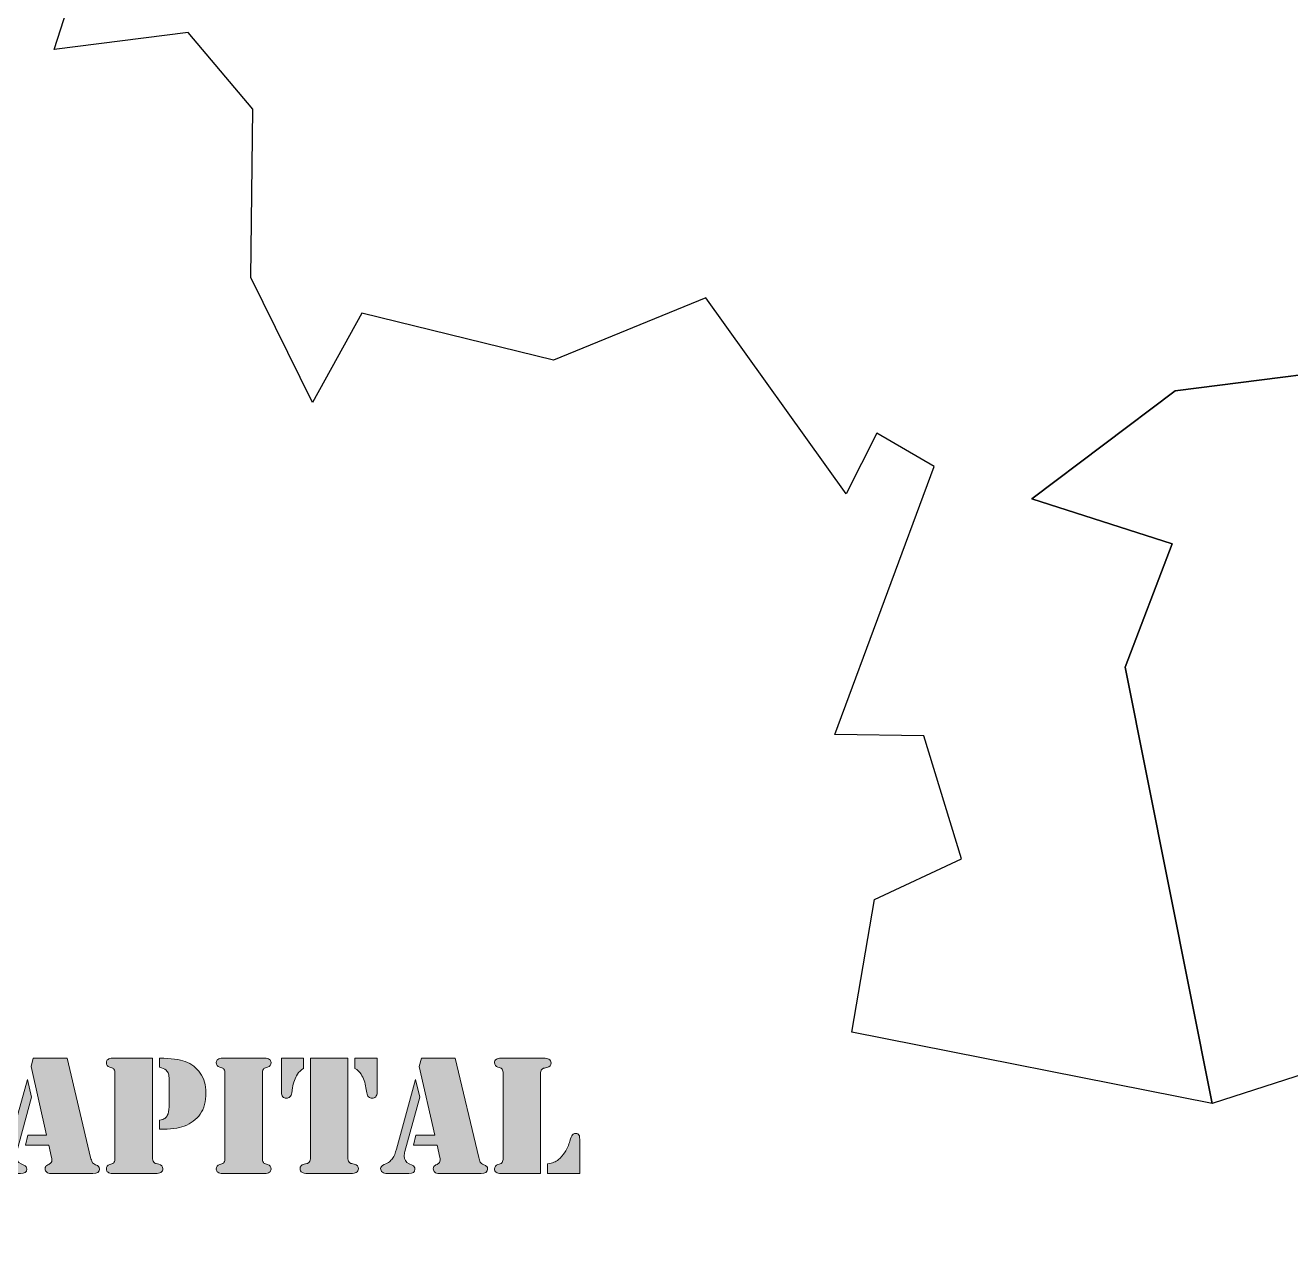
# Model space of a CAD drawing. Header units: inches. Extents: x 11 to 167, y -177 to -21.
# Drawn here: x 52.51 to 88.66, y -141.26 to -106.57 of the extents above; entities that cross this region are included whole.
import ezdxf

# ---------------------------------------------------------------- set-up
doc = ezdxf.new("R2010")
doc.units = ezdxf.units.IN
doc.header["$MEASUREMENT"] = 0
doc.layers.add('Layer 1', color=7, linetype='Continuous')
doc.layers.add('Layer 2', color=7, linetype='Continuous')

# ---------------------------------------------------------------- blocks, each defined once
blk = doc.blocks.new('block 5')
at = {"layer": 'Layer 2', "color": 250, "lineweight": 25, "true_color": 0x231f20}
for points in [[(92.113, -116.158), (85.365, -117.011), (81.273, -120.099), (85.276, -121.382), (83.933, -124.906), (86.424, -137.368), (86.424, -137.368), (76.128, -135.328), (76.769, -131.542), (79.256, -130.379), (78.184, -126.869), (75.637, -126.83), (78.474, -119.173), (76.835, -118.227), (75.96, -119.953), (71.95, -114.361), (67.603, -116.135), (62.122, -114.793), (60.718, -117.347), (58.952, -113.774), (59.009, -108.964), (57.162, -106.775), (53.333, -107.263), (53.978, -105.246)], [(95.602, -134.409), (86.424, -137.366), (86.424, -137.366), (83.933, -124.904), (85.276, -121.38), (81.273, -120.097), (85.365, -117.01), (92.113, -116.156)]]:
    blk.add_lwpolyline(points, dxfattribs=at)
blk = doc.blocks.new('block 2')
at = {"layer": 'Layer 2'}
blk.add_blockref('block 5', (0, 0), dxfattribs=at)
blk = doc.blocks.new('block 8')
at = {"layer": 'Layer 2', "true_color": 0xffffff}
h = blk.add_hatch(color=7, dxfattribs=at)
h.dxf.hatch_style = 2
edge = h.paths.add_edge_path()
edge.add_spline(control_points=[(52.567, -136.686), (52.567, -136.686), (52.69, -137.185), (52.69, -137.185), (52.69, -137.185), (52.263, -138.743), (52.263, -138.743), (52.251, -138.788), (52.244, -138.83), (52.244, -138.869), (52.244, -138.97), (52.292, -139.042), (52.386, -139.086), (52.386, -139.086), (52.471, -139.124), (52.471, -139.124), (52.524, -139.148), (52.55, -139.189), (52.55, -139.245), (52.55, -139.325), (52.492, -139.365), (52.374, -139.365), (52.374, -139.365), (51.762, -139.365), (51.762, -139.365), (51.702, -139.365), (51.655, -139.353), (51.621, -139.328), (51.586, -139.303), (51.569, -139.269), (51.569, -139.226), (51.569, -139.179), (51.604, -139.141), (51.675, -139.11), (51.741, -139.081), (51.79, -139.055), (51.821, -139.031), (51.852, -139.008), (51.882, -138.977), (51.911, -138.936), (51.956, -138.87), (51.993, -138.783), (52.022, -138.673), (52.022, -138.673), (52.567, -136.686), (52.567, -136.686)], knot_values=[0, 0, 0, 0, 1, 1, 1, 2, 2, 2, 3, 3, 3, 4, 4, 4, 5, 5, 5, 6, 6, 6, 7, 7, 7, 8, 8, 8, 9, 9, 9, 10, 10, 10, 11, 11, 11, 12, 12, 12, 13, 13, 13, 14, 14, 14, 15, 15, 15, 15], degree=3, periodic=1)
edge = h.paths.add_edge_path()
edge.add_spline(control_points=[(52.734, -136.074), (52.734, -136.074), (53.706, -136.074), (53.706, -136.074), (53.706, -136.074), (54.376, -138.907), (54.376, -138.907), (54.389, -138.957), (54.403, -139.001), (54.419, -139.04), (54.434, -139.071), (54.466, -139.095), (54.516, -139.115), (54.558, -139.132), (54.587, -139.15), (54.603, -139.168), (54.619, -139.185), (54.627, -139.209), (54.627, -139.24), (54.627, -139.324), (54.564, -139.365), (54.439, -139.365), (54.439, -139.365), (53.235, -139.365), (53.235, -139.365), (53.187, -139.365), (53.149, -139.354), (53.12, -139.33), (53.091, -139.307), (53.076, -139.276), (53.076, -139.238), (53.076, -139.206), (53.083, -139.182), (53.095, -139.165), (53.108, -139.149), (53.137, -139.129), (53.182, -139.105), (53.214, -139.089), (53.237, -139.071), (53.25, -139.052), (53.263, -139.033), (53.269, -139.009), (53.269, -138.98), (53.269, -138.952), (53.267, -138.928), (53.262, -138.907), (53.262, -138.907), (53.185, -138.558), (53.185, -138.558), (53.185, -138.558), (52.512, -138.558), (52.512, -138.558), (52.512, -138.558), (52.577, -138.271), (52.577, -138.271), (52.577, -138.271), (53.117, -138.271), (53.117, -138.271), (53.117, -138.271), (52.673, -136.31), (52.673, -136.31), (52.673, -136.31), (52.734, -136.074), (52.734, -136.074)], knot_values=[0, 0, 0, 0, 1, 1, 1, 2, 2, 2, 3, 3, 3, 4, 4, 4, 5, 5, 5, 6, 6, 6, 7, 7, 7, 8, 8, 8, 9, 9, 9, 10, 10, 10, 11, 11, 11, 12, 12, 12, 13, 13, 13, 14, 14, 14, 15, 15, 15, 16, 16, 16, 17, 17, 17, 18, 18, 18, 19, 19, 19, 20, 20, 20, 21, 21, 21, 21], degree=3, periodic=1)
h = blk.add_hatch(color=7, dxfattribs=at)
h.dxf.hatch_style = 2
edge = h.paths.add_edge_path()
edge.add_spline(control_points=[(56.141, -136.074), (56.141, -136.074), (56.141, -138.907), (56.141, -138.907), (56.141, -138.97), (56.153, -139.015), (56.177, -139.042), (56.19, -139.059), (56.202, -139.069), (56.214, -139.073), (56.225, -139.076), (56.262, -139.086), (56.325, -139.103), (56.402, -139.12), (56.44, -139.165), (56.44, -139.235), (56.44, -139.277), (56.419, -139.311), (56.378, -139.337), (56.347, -139.356), (56.296, -139.365), (56.226, -139.365), (56.226, -139.365), (56.144, -139.365), (56.144, -139.365), (56.144, -139.365), (55.068, -139.365), (55.068, -139.365), (55.068, -139.365), (55.005, -139.365), (55.005, -139.365), (54.948, -139.365), (54.903, -139.354), (54.872, -139.333), (54.84, -139.311), (54.825, -139.28), (54.825, -139.24), (54.825, -139.174), (54.857, -139.131), (54.921, -139.11), (54.974, -139.092), (55.005, -139.081), (55.014, -139.077), (55.023, -139.073), (55.032, -139.064), (55.042, -139.05), (55.061, -139.024), (55.071, -138.983), (55.071, -138.927), (55.071, -138.927), (55.071, -136.513), (55.071, -136.513), (55.071, -136.456), (55.061, -136.415), (55.042, -136.39), (55.032, -136.375), (55.023, -136.366), (55.014, -136.362), (55.005, -136.358), (54.974, -136.347), (54.921, -136.329), (54.857, -136.309), (54.825, -136.265), (54.825, -136.199), (54.825, -136.159), (54.84, -136.128), (54.872, -136.106), (54.903, -136.085), (54.948, -136.074), (55.005, -136.074), (55.005, -136.074), (55.068, -136.074), (55.068, -136.074), (55.068, -136.074), (56.141, -136.074), (56.141, -136.074)], knot_values=[0, 0, 0, 0, 1, 1, 1, 2, 2, 2, 3, 3, 3, 4, 4, 4, 5, 5, 5, 6, 6, 6, 7, 7, 7, 8, 8, 8, 9, 9, 9, 10, 10, 10, 11, 11, 11, 12, 12, 12, 13, 13, 13, 14, 14, 14, 15, 15, 15, 16, 16, 16, 17, 17, 17, 18, 18, 18, 19, 19, 19, 20, 20, 20, 21, 21, 21, 22, 22, 22, 23, 23, 23, 24, 24, 24, 25, 25, 25, 25], degree=3, periodic=1)
edge = h.paths.add_edge_path()
edge.add_spline(control_points=[(56.346, -138.104), (56.346, -138.104), (56.346, -137.846), (56.346, -137.846), (56.415, -137.83), (56.464, -137.813), (56.492, -137.796), (56.52, -137.778), (56.545, -137.75), (56.566, -137.714), (56.599, -137.651), (56.616, -137.566), (56.616, -137.46), (56.616, -137.46), (56.616, -136.689), (56.616, -136.689), (56.616, -136.613), (56.611, -136.557), (56.599, -136.52), (56.588, -136.483), (56.566, -136.449), (56.532, -136.419), (56.485, -136.374), (56.423, -136.346), (56.344, -136.334), (56.344, -136.334), (56.344, -136.074), (56.344, -136.074), (56.675, -136.074), (56.919, -136.105), (57.077, -136.168), (57.259, -136.24), (57.403, -136.351), (57.509, -136.501), (57.616, -136.654), (57.67, -136.841), (57.67, -137.062), (57.67, -137.31), (57.616, -137.513), (57.506, -137.67), (57.397, -137.826), (57.244, -137.941), (57.048, -138.015), (56.886, -138.075), (56.652, -138.104), (56.346, -138.104)], knot_values=[0, 0, 0, 0, 1, 1, 1, 2, 2, 2, 3, 3, 3, 4, 4, 4, 5, 5, 5, 6, 6, 6, 7, 7, 7, 8, 8, 8, 9, 9, 9, 10, 10, 10, 11, 11, 11, 12, 12, 12, 13, 13, 13, 14, 14, 14, 15, 15, 15, 15], degree=3, periodic=1)
h = blk.add_hatch(color=7, dxfattribs=at)
h.dxf.hatch_style = 2
edge = h.paths.add_edge_path()
edge.add_spline(control_points=[(59.286, -139.365), (59.286, -139.365), (58.21, -139.365), (58.21, -139.365), (58.21, -139.365), (58.148, -139.365), (58.148, -139.365), (58.09, -139.365), (58.045, -139.354), (58.014, -139.333), (57.983, -139.311), (57.967, -139.28), (57.967, -139.24), (57.967, -139.174), (57.999, -139.131), (58.063, -139.11), (58.116, -139.092), (58.147, -139.081), (58.156, -139.077), (58.165, -139.073), (58.174, -139.064), (58.184, -139.05), (58.203, -139.024), (58.213, -138.983), (58.213, -138.927), (58.213, -138.927), (58.213, -136.513), (58.213, -136.513), (58.213, -136.456), (58.203, -136.415), (58.184, -136.39), (58.174, -136.375), (58.165, -136.366), (58.156, -136.362), (58.147, -136.358), (58.116, -136.347), (58.063, -136.329), (57.999, -136.309), (57.967, -136.265), (57.967, -136.199), (57.967, -136.159), (57.983, -136.128), (58.014, -136.106), (58.045, -136.085), (58.09, -136.074), (58.148, -136.074), (58.148, -136.074), (58.21, -136.074), (58.21, -136.074), (58.21, -136.074), (59.286, -136.074), (59.286, -136.074), (59.286, -136.074), (59.349, -136.074), (59.349, -136.074), (59.407, -136.074), (59.451, -136.085), (59.483, -136.106), (59.514, -136.128), (59.53, -136.159), (59.53, -136.199), (59.53, -136.265), (59.497, -136.309), (59.433, -136.329), (59.38, -136.347), (59.349, -136.358), (59.34, -136.362), (59.331, -136.366), (59.322, -136.375), (59.312, -136.39), (59.293, -136.415), (59.284, -136.456), (59.284, -136.513), (59.284, -136.513), (59.284, -138.927), (59.284, -138.927), (59.284, -138.983), (59.293, -139.024), (59.312, -139.05), (59.322, -139.064), (59.331, -139.073), (59.34, -139.077), (59.349, -139.081), (59.38, -139.092), (59.433, -139.11), (59.497, -139.131), (59.53, -139.174), (59.53, -139.24), (59.53, -139.28), (59.514, -139.311), (59.483, -139.333), (59.451, -139.354), (59.407, -139.365), (59.349, -139.365), (59.349, -139.365), (59.286, -139.365), (59.286, -139.365)], knot_values=[0, 0, 0, 0, 1, 1, 1, 2, 2, 2, 3, 3, 3, 4, 4, 4, 5, 5, 5, 6, 6, 6, 7, 7, 7, 8, 8, 8, 9, 9, 9, 10, 10, 10, 11, 11, 11, 12, 12, 12, 13, 13, 13, 14, 14, 14, 15, 15, 15, 16, 16, 16, 17, 17, 17, 18, 18, 18, 19, 19, 19, 20, 20, 20, 21, 21, 21, 22, 22, 22, 23, 23, 23, 24, 24, 24, 25, 25, 25, 26, 26, 26, 27, 27, 27, 28, 28, 28, 29, 29, 29, 30, 30, 30, 31, 31, 31, 32, 32, 32, 32], degree=3, periodic=1)
h = blk.add_hatch(color=7, dxfattribs=at)
h.dxf.hatch_style = 2
edge = h.paths.add_edge_path()
edge.add_spline(control_points=[(59.826, -136.074), (59.826, -136.074), (60.46, -136.074), (60.46, -136.074), (60.46, -136.074), (60.46, -136.365), (60.46, -136.365), (60.385, -136.409), (60.326, -136.464), (60.284, -136.532), (60.215, -136.641), (60.169, -136.771), (60.144, -136.92), (60.144, -136.92), (60.12, -137.067), (60.12, -137.067), (60.112, -137.114), (60.095, -137.151), (60.069, -137.177), (60.042, -137.204), (60.009, -137.217), (59.968, -137.217), (59.927, -137.217), (59.892, -137.202), (59.866, -137.173), (59.839, -137.144), (59.826, -137.107), (59.826, -137.06), (59.826, -137.06), (59.826, -136.074), (59.826, -136.074)], knot_values=[0, 0, 0, 0, 1, 1, 1, 2, 2, 2, 3, 3, 3, 4, 4, 4, 5, 5, 5, 6, 6, 6, 7, 7, 7, 8, 8, 8, 9, 9, 9, 10, 10, 10, 10], degree=3, periodic=1)
edge = h.paths.add_edge_path()
edge.add_spline(control_points=[(61.726, -136.074), (61.726, -136.074), (61.726, -138.907), (61.726, -138.907), (61.726, -138.97), (61.739, -139.015), (61.763, -139.042), (61.776, -139.059), (61.788, -139.069), (61.799, -139.073), (61.81, -139.076), (61.847, -139.086), (61.91, -139.103), (61.987, -139.12), (62.025, -139.165), (62.025, -139.235), (62.025, -139.277), (62.005, -139.311), (61.963, -139.337), (61.932, -139.356), (61.881, -139.365), (61.808, -139.365), (61.808, -139.365), (61.729, -139.365), (61.729, -139.365), (61.729, -139.365), (60.653, -139.365), (60.653, -139.365), (60.653, -139.365), (60.574, -139.365), (60.574, -139.365), (60.503, -139.365), (60.45, -139.354), (60.413, -139.333), (60.377, -139.311), (60.359, -139.279), (60.359, -139.235), (60.359, -139.165), (60.398, -139.12), (60.475, -139.103), (60.538, -139.086), (60.575, -139.076), (60.586, -139.073), (60.597, -139.069), (60.608, -139.059), (60.62, -139.042), (60.644, -139.015), (60.656, -138.97), (60.656, -138.907), (60.656, -138.907), (60.656, -136.074), (60.656, -136.074), (60.656, -136.074), (61.726, -136.074), (61.726, -136.074)], knot_values=[0, 0, 0, 0, 1, 1, 1, 2, 2, 2, 3, 3, 3, 4, 4, 4, 5, 5, 5, 6, 6, 6, 7, 7, 7, 8, 8, 8, 9, 9, 9, 10, 10, 10, 11, 11, 11, 12, 12, 12, 13, 13, 13, 14, 14, 14, 15, 15, 15, 16, 16, 16, 17, 17, 17, 18, 18, 18, 18], degree=3, periodic=1)
edge = h.paths.add_edge_path()
edge.add_spline(control_points=[(62.561, -136.074), (62.561, -136.074), (62.561, -137.06), (62.561, -137.06), (62.561, -137.107), (62.548, -137.144), (62.521, -137.173), (62.495, -137.202), (62.46, -137.217), (62.419, -137.217), (62.378, -137.217), (62.345, -137.204), (62.319, -137.177), (62.292, -137.151), (62.275, -137.114), (62.267, -137.067), (62.267, -137.067), (62.243, -136.92), (62.243, -136.92), (62.218, -136.771), (62.172, -136.641), (62.103, -136.532), (62.059, -136.464), (62.001, -136.409), (61.927, -136.365), (61.927, -136.365), (61.927, -136.074), (61.927, -136.074), (61.927, -136.074), (62.561, -136.074), (62.561, -136.074)], knot_values=[0, 0, 0, 0, 1, 1, 1, 2, 2, 2, 3, 3, 3, 4, 4, 4, 5, 5, 5, 6, 6, 6, 7, 7, 7, 8, 8, 8, 9, 9, 9, 10, 10, 10, 10], degree=3, periodic=1)
h = blk.add_hatch(color=7, dxfattribs=at)
h.dxf.hatch_style = 2
edge = h.paths.add_edge_path()
edge.add_spline(control_points=[(63.658, -136.686), (63.658, -136.686), (63.781, -137.185), (63.781, -137.185), (63.781, -137.185), (63.354, -138.743), (63.354, -138.743), (63.341, -138.788), (63.335, -138.83), (63.335, -138.869), (63.335, -138.97), (63.382, -139.042), (63.477, -139.086), (63.477, -139.086), (63.562, -139.124), (63.562, -139.124), (63.615, -139.148), (63.641, -139.189), (63.641, -139.245), (63.641, -139.325), (63.583, -139.365), (63.465, -139.365), (63.465, -139.365), (62.853, -139.365), (62.853, -139.365), (62.793, -139.365), (62.746, -139.353), (62.712, -139.328), (62.677, -139.303), (62.66, -139.269), (62.66, -139.226), (62.66, -139.179), (62.695, -139.141), (62.766, -139.11), (62.832, -139.081), (62.88, -139.055), (62.912, -139.031), (62.943, -139.008), (62.973, -138.977), (63.002, -138.936), (63.047, -138.87), (63.084, -138.783), (63.113, -138.673), (63.113, -138.673), (63.658, -136.686), (63.658, -136.686)], knot_values=[0, 0, 0, 0, 1, 1, 1, 2, 2, 2, 3, 3, 3, 4, 4, 4, 5, 5, 5, 6, 6, 6, 7, 7, 7, 8, 8, 8, 9, 9, 9, 10, 10, 10, 11, 11, 11, 12, 12, 12, 13, 13, 13, 14, 14, 14, 15, 15, 15, 15], degree=3, periodic=1)
edge = h.paths.add_edge_path()
edge.add_spline(control_points=[(63.825, -136.074), (63.825, -136.074), (64.796, -136.074), (64.796, -136.074), (64.796, -136.074), (65.467, -138.907), (65.467, -138.907), (65.48, -138.957), (65.494, -139.001), (65.51, -139.04), (65.525, -139.071), (65.557, -139.095), (65.607, -139.115), (65.649, -139.132), (65.677, -139.15), (65.693, -139.168), (65.71, -139.185), (65.718, -139.209), (65.718, -139.24), (65.718, -139.324), (65.655, -139.365), (65.53, -139.365), (65.53, -139.365), (64.326, -139.365), (64.326, -139.365), (64.278, -139.365), (64.239, -139.354), (64.21, -139.33), (64.181, -139.307), (64.167, -139.276), (64.167, -139.238), (64.167, -139.206), (64.173, -139.182), (64.186, -139.165), (64.199, -139.149), (64.228, -139.129), (64.273, -139.105), (64.305, -139.089), (64.328, -139.071), (64.341, -139.052), (64.354, -139.033), (64.36, -139.009), (64.36, -138.98), (64.36, -138.952), (64.357, -138.928), (64.353, -138.907), (64.353, -138.907), (64.275, -138.558), (64.275, -138.558), (64.275, -138.558), (63.603, -138.558), (63.603, -138.558), (63.603, -138.558), (63.668, -138.271), (63.668, -138.271), (63.668, -138.271), (64.208, -138.271), (64.208, -138.271), (64.208, -138.271), (63.764, -136.31), (63.764, -136.31), (63.764, -136.31), (63.825, -136.074), (63.825, -136.074)], knot_values=[0, 0, 0, 0, 1, 1, 1, 2, 2, 2, 3, 3, 3, 4, 4, 4, 5, 5, 5, 6, 6, 6, 7, 7, 7, 8, 8, 8, 9, 9, 9, 10, 10, 10, 11, 11, 11, 12, 12, 12, 13, 13, 13, 14, 14, 14, 15, 15, 15, 16, 16, 16, 17, 17, 17, 18, 18, 18, 19, 19, 19, 20, 20, 20, 21, 21, 21, 21], degree=3, periodic=1)
h = blk.add_hatch(color=7, dxfattribs=at)
h.dxf.hatch_style = 2
edge = h.paths.add_edge_path()
edge.add_spline(control_points=[(67.232, -139.365), (67.232, -139.365), (66.159, -139.365), (66.159, -139.365), (66.159, -139.365), (66.096, -139.365), (66.096, -139.365), (66.038, -139.365), (65.994, -139.354), (65.962, -139.333), (65.931, -139.311), (65.915, -139.28), (65.915, -139.24), (65.915, -139.174), (65.948, -139.131), (66.012, -139.11), (66.065, -139.092), (66.096, -139.081), (66.105, -139.077), (66.113, -139.073), (66.123, -139.064), (66.132, -139.05), (66.152, -139.024), (66.161, -138.983), (66.161, -138.927), (66.161, -138.927), (66.161, -136.513), (66.161, -136.513), (66.161, -136.456), (66.152, -136.415), (66.132, -136.39), (66.123, -136.375), (66.113, -136.366), (66.105, -136.362), (66.096, -136.358), (66.065, -136.347), (66.012, -136.329), (65.948, -136.309), (65.915, -136.265), (65.915, -136.199), (65.915, -136.159), (65.931, -136.128), (65.962, -136.106), (65.994, -136.085), (66.038, -136.074), (66.096, -136.074), (66.096, -136.074), (66.159, -136.074), (66.159, -136.074), (66.159, -136.074), (67.234, -136.074), (67.234, -136.074), (67.234, -136.074), (67.316, -136.074), (67.316, -136.074), (67.387, -136.074), (67.438, -136.083), (67.468, -136.103), (67.51, -136.128), (67.531, -136.162), (67.531, -136.204), (67.531, -136.275), (67.493, -136.319), (67.415, -136.337), (67.353, -136.351), (67.316, -136.361), (67.304, -136.365), (67.293, -136.37), (67.281, -136.38), (67.268, -136.394), (67.244, -136.423), (67.232, -136.469), (67.232, -136.529), (67.232, -136.529), (67.232, -139.365), (67.232, -139.365)], knot_values=[0, 0, 0, 0, 1, 1, 1, 2, 2, 2, 3, 3, 3, 4, 4, 4, 5, 5, 5, 6, 6, 6, 7, 7, 7, 8, 8, 8, 9, 9, 9, 10, 10, 10, 11, 11, 11, 12, 12, 12, 13, 13, 13, 14, 14, 14, 15, 15, 15, 16, 16, 16, 17, 17, 17, 18, 18, 18, 19, 19, 19, 20, 20, 20, 21, 21, 21, 22, 22, 22, 23, 23, 23, 24, 24, 24, 25, 25, 25, 25], degree=3, periodic=1)
edge = h.paths.add_edge_path()
edge.add_spline(control_points=[(67.427, -139.365), (67.427, -139.365), (67.427, -139.095), (67.427, -139.095), (67.506, -139.081), (67.568, -139.065), (67.614, -139.047), (67.66, -139.03), (67.704, -139.004), (67.746, -138.97), (67.813, -138.917), (67.875, -138.844), (67.931, -138.751), (67.988, -138.657), (68.034, -138.553), (68.069, -138.439), (68.095, -138.351), (68.118, -138.293), (68.14, -138.264), (68.162, -138.237), (68.193, -138.222), (68.235, -138.222), (68.28, -138.222), (68.313, -138.241), (68.334, -138.278), (68.344, -138.295), (68.349, -138.331), (68.349, -138.384), (68.349, -138.384), (68.349, -139.365), (68.349, -139.365), (68.349, -139.365), (67.427, -139.365), (67.427, -139.365)], knot_values=[0, 0, 0, 0, 1, 1, 1, 2, 2, 2, 3, 3, 3, 4, 4, 4, 5, 5, 5, 6, 6, 6, 7, 7, 7, 8, 8, 8, 9, 9, 9, 10, 10, 10, 11, 11, 11, 11], degree=3, periodic=1)
at = {"layer": 'Layer 2', "lineweight": 0}
for points, knots in [([(52.734, -136.074), (52.734, -136.074), (53.706, -136.074), (53.706, -136.074), (53.706, -136.074), (54.376, -138.907), (54.376, -138.907), (54.389, -138.957), (54.403, -139.001), (54.419, -139.04), (54.434, -139.071), (54.466, -139.095), (54.516, -139.115), (54.558, -139.132), (54.587, -139.15), (54.603, -139.168), (54.619, -139.185), (54.627, -139.209), (54.627, -139.24), (54.627, -139.324), (54.564, -139.365), (54.439, -139.365), (54.439, -139.365), (53.235, -139.365), (53.235, -139.365), (53.187, -139.365), (53.149, -139.354), (53.12, -139.33), (53.091, -139.307), (53.076, -139.276), (53.076, -139.238), (53.076, -139.206), (53.083, -139.182), (53.095, -139.165), (53.108, -139.149), (53.137, -139.129), (53.182, -139.105), (53.214, -139.089), (53.237, -139.071), (53.25, -139.052), (53.263, -139.033), (53.269, -139.009), (53.269, -138.98), (53.269, -138.952), (53.267, -138.928), (53.262, -138.907), (53.262, -138.907), (53.185, -138.558), (53.185, -138.558), (53.185, -138.558), (52.512, -138.558), (52.512, -138.558), (52.512, -138.558), (52.577, -138.271), (52.577, -138.271), (52.577, -138.271), (53.117, -138.271), (53.117, -138.271), (53.117, -138.271), (52.673, -136.31), (52.673, -136.31), (52.673, -136.31), (52.734, -136.074), (52.734, -136.074)], [0, 0, 0, 0, 1, 1, 1, 2, 2, 2, 3, 3, 3, 4, 4, 4, 5, 5, 5, 6, 6, 6, 7, 7, 7, 8, 8, 8, 9, 9, 9, 10, 10, 10, 11, 11, 11, 12, 12, 12, 13, 13, 13, 14, 14, 14, 15, 15, 15, 16, 16, 16, 17, 17, 17, 18, 18, 18, 19, 19, 19, 20, 20, 20, 21, 21, 21, 21]), ([(56.141, -136.074), (56.141, -136.074), (56.141, -138.907), (56.141, -138.907), (56.141, -138.97), (56.153, -139.015), (56.177, -139.042), (56.19, -139.059), (56.202, -139.069), (56.214, -139.073), (56.225, -139.076), (56.262, -139.086), (56.325, -139.103), (56.402, -139.12), (56.44, -139.165), (56.44, -139.235), (56.44, -139.277), (56.419, -139.311), (56.378, -139.337), (56.347, -139.356), (56.296, -139.365), (56.226, -139.365), (56.226, -139.365), (56.144, -139.365), (56.144, -139.365), (56.144, -139.365), (55.068, -139.365), (55.068, -139.365), (55.068, -139.365), (55.005, -139.365), (55.005, -139.365), (54.948, -139.365), (54.903, -139.354), (54.872, -139.333), (54.84, -139.311), (54.825, -139.28), (54.825, -139.24), (54.825, -139.174), (54.857, -139.131), (54.921, -139.11), (54.974, -139.092), (55.005, -139.081), (55.014, -139.077), (55.023, -139.073), (55.032, -139.064), (55.042, -139.05), (55.061, -139.024), (55.071, -138.983), (55.071, -138.927), (55.071, -138.927), (55.071, -136.513), (55.071, -136.513), (55.071, -136.456), (55.061, -136.415), (55.042, -136.39), (55.032, -136.375), (55.023, -136.366), (55.014, -136.362), (55.005, -136.358), (54.974, -136.347), (54.921, -136.329), (54.857, -136.309), (54.825, -136.265), (54.825, -136.199), (54.825, -136.159), (54.84, -136.128), (54.872, -136.106), (54.903, -136.085), (54.948, -136.074), (55.005, -136.074), (55.005, -136.074), (55.068, -136.074), (55.068, -136.074), (55.068, -136.074), (56.141, -136.074), (56.141, -136.074)], [0, 0, 0, 0, 1, 1, 1, 2, 2, 2, 3, 3, 3, 4, 4, 4, 5, 5, 5, 6, 6, 6, 7, 7, 7, 8, 8, 8, 9, 9, 9, 10, 10, 10, 11, 11, 11, 12, 12, 12, 13, 13, 13, 14, 14, 14, 15, 15, 15, 16, 16, 16, 17, 17, 17, 18, 18, 18, 19, 19, 19, 20, 20, 20, 21, 21, 21, 22, 22, 22, 23, 23, 23, 24, 24, 24, 25, 25, 25, 25]), ([(56.346, -138.104), (56.346, -138.104), (56.346, -137.846), (56.346, -137.846), (56.415, -137.83), (56.464, -137.813), (56.492, -137.796), (56.52, -137.778), (56.545, -137.75), (56.566, -137.714), (56.599, -137.651), (56.616, -137.566), (56.616, -137.46), (56.616, -137.46), (56.616, -136.689), (56.616, -136.689), (56.616, -136.613), (56.611, -136.557), (56.599, -136.52), (56.588, -136.483), (56.566, -136.449), (56.532, -136.419), (56.485, -136.374), (56.423, -136.346), (56.344, -136.334), (56.344, -136.334), (56.344, -136.074), (56.344, -136.074), (56.675, -136.074), (56.919, -136.105), (57.077, -136.168), (57.259, -136.24), (57.403, -136.351), (57.509, -136.501), (57.616, -136.654), (57.67, -136.841), (57.67, -137.062), (57.67, -137.31), (57.616, -137.513), (57.506, -137.67), (57.397, -137.826), (57.244, -137.941), (57.048, -138.015), (56.886, -138.075), (56.652, -138.104), (56.346, -138.104)], [0, 0, 0, 0, 1, 1, 1, 2, 2, 2, 3, 3, 3, 4, 4, 4, 5, 5, 5, 6, 6, 6, 7, 7, 7, 8, 8, 8, 9, 9, 9, 10, 10, 10, 11, 11, 11, 12, 12, 12, 13, 13, 13, 14, 14, 14, 15, 15, 15, 15]), ([(59.286, -139.365), (59.286, -139.365), (58.21, -139.365), (58.21, -139.365), (58.21, -139.365), (58.148, -139.365), (58.148, -139.365), (58.09, -139.365), (58.045, -139.354), (58.014, -139.333), (57.983, -139.311), (57.967, -139.28), (57.967, -139.24), (57.967, -139.174), (57.999, -139.131), (58.063, -139.11), (58.116, -139.092), (58.147, -139.081), (58.156, -139.077), (58.165, -139.073), (58.174, -139.064), (58.184, -139.05), (58.203, -139.024), (58.213, -138.983), (58.213, -138.927), (58.213, -138.927), (58.213, -136.513), (58.213, -136.513), (58.213, -136.456), (58.203, -136.415), (58.184, -136.39), (58.174, -136.375), (58.165, -136.366), (58.156, -136.362), (58.147, -136.358), (58.116, -136.347), (58.063, -136.329), (57.999, -136.309), (57.967, -136.265), (57.967, -136.199), (57.967, -136.159), (57.983, -136.128), (58.014, -136.106), (58.045, -136.085), (58.09, -136.074), (58.148, -136.074), (58.148, -136.074), (58.21, -136.074), (58.21, -136.074), (58.21, -136.074), (59.286, -136.074), (59.286, -136.074), (59.286, -136.074), (59.349, -136.074), (59.349, -136.074), (59.407, -136.074), (59.451, -136.085), (59.483, -136.106), (59.514, -136.128), (59.53, -136.159), (59.53, -136.199), (59.53, -136.265), (59.497, -136.309), (59.433, -136.329), (59.38, -136.347), (59.349, -136.358), (59.34, -136.362), (59.331, -136.366), (59.322, -136.375), (59.312, -136.39), (59.293, -136.415), (59.284, -136.456), (59.284, -136.513), (59.284, -136.513), (59.284, -138.927), (59.284, -138.927), (59.284, -138.983), (59.293, -139.024), (59.312, -139.05), (59.322, -139.064), (59.331, -139.073), (59.34, -139.077), (59.349, -139.081), (59.38, -139.092), (59.433, -139.11), (59.497, -139.131), (59.53, -139.174), (59.53, -139.24), (59.53, -139.28), (59.514, -139.311), (59.483, -139.333), (59.451, -139.354), (59.407, -139.365), (59.349, -139.365), (59.349, -139.365), (59.286, -139.365), (59.286, -139.365)], [0, 0, 0, 0, 1, 1, 1, 2, 2, 2, 3, 3, 3, 4, 4, 4, 5, 5, 5, 6, 6, 6, 7, 7, 7, 8, 8, 8, 9, 9, 9, 10, 10, 10, 11, 11, 11, 12, 12, 12, 13, 13, 13, 14, 14, 14, 15, 15, 15, 16, 16, 16, 17, 17, 17, 18, 18, 18, 19, 19, 19, 20, 20, 20, 21, 21, 21, 22, 22, 22, 23, 23, 23, 24, 24, 24, 25, 25, 25, 26, 26, 26, 27, 27, 27, 28, 28, 28, 29, 29, 29, 30, 30, 30, 31, 31, 31, 32, 32, 32, 32]), ([(59.826, -136.074), (59.826, -136.074), (60.46, -136.074), (60.46, -136.074), (60.46, -136.074), (60.46, -136.365), (60.46, -136.365), (60.385, -136.409), (60.326, -136.464), (60.284, -136.532), (60.215, -136.641), (60.169, -136.771), (60.144, -136.92), (60.144, -136.92), (60.12, -137.067), (60.12, -137.067), (60.112, -137.114), (60.095, -137.151), (60.069, -137.177), (60.042, -137.204), (60.009, -137.217), (59.968, -137.217), (59.927, -137.217), (59.892, -137.202), (59.866, -137.173), (59.839, -137.144), (59.826, -137.107), (59.826, -137.06), (59.826, -137.06), (59.826, -136.074), (59.826, -136.074)], [0, 0, 0, 0, 1, 1, 1, 2, 2, 2, 3, 3, 3, 4, 4, 4, 5, 5, 5, 6, 6, 6, 7, 7, 7, 8, 8, 8, 9, 9, 9, 10, 10, 10, 10]), ([(61.726, -136.074), (61.726, -136.074), (61.726, -138.907), (61.726, -138.907), (61.726, -138.97), (61.739, -139.015), (61.763, -139.042), (61.776, -139.059), (61.788, -139.069), (61.799, -139.073), (61.81, -139.076), (61.847, -139.086), (61.91, -139.103), (61.987, -139.12), (62.025, -139.165), (62.025, -139.235), (62.025, -139.277), (62.005, -139.311), (61.963, -139.337), (61.932, -139.356), (61.881, -139.365), (61.808, -139.365), (61.808, -139.365), (61.729, -139.365), (61.729, -139.365), (61.729, -139.365), (60.653, -139.365), (60.653, -139.365), (60.653, -139.365), (60.574, -139.365), (60.574, -139.365), (60.503, -139.365), (60.45, -139.354), (60.413, -139.333), (60.377, -139.311), (60.359, -139.279), (60.359, -139.235), (60.359, -139.165), (60.398, -139.12), (60.475, -139.103), (60.538, -139.086), (60.575, -139.076), (60.586, -139.073), (60.597, -139.069), (60.608, -139.059), (60.62, -139.042), (60.644, -139.015), (60.656, -138.97), (60.656, -138.907), (60.656, -138.907), (60.656, -136.074), (60.656, -136.074), (60.656, -136.074), (61.726, -136.074), (61.726, -136.074)], [0, 0, 0, 0, 1, 1, 1, 2, 2, 2, 3, 3, 3, 4, 4, 4, 5, 5, 5, 6, 6, 6, 7, 7, 7, 8, 8, 8, 9, 9, 9, 10, 10, 10, 11, 11, 11, 12, 12, 12, 13, 13, 13, 14, 14, 14, 15, 15, 15, 16, 16, 16, 17, 17, 17, 18, 18, 18, 18]), ([(62.561, -136.074), (62.561, -136.074), (62.561, -137.06), (62.561, -137.06), (62.561, -137.107), (62.548, -137.144), (62.521, -137.173), (62.495, -137.202), (62.46, -137.217), (62.419, -137.217), (62.378, -137.217), (62.345, -137.204), (62.319, -137.177), (62.292, -137.151), (62.275, -137.114), (62.267, -137.067), (62.267, -137.067), (62.243, -136.92), (62.243, -136.92), (62.218, -136.771), (62.172, -136.641), (62.103, -136.532), (62.059, -136.464), (62.001, -136.409), (61.927, -136.365), (61.927, -136.365), (61.927, -136.074), (61.927, -136.074), (61.927, -136.074), (62.561, -136.074), (62.561, -136.074)], [0, 0, 0, 0, 1, 1, 1, 2, 2, 2, 3, 3, 3, 4, 4, 4, 5, 5, 5, 6, 6, 6, 7, 7, 7, 8, 8, 8, 9, 9, 9, 10, 10, 10, 10]), ([(63.825, -136.074), (63.825, -136.074), (64.796, -136.074), (64.796, -136.074), (64.796, -136.074), (65.467, -138.907), (65.467, -138.907), (65.48, -138.957), (65.494, -139.001), (65.51, -139.04), (65.525, -139.071), (65.557, -139.095), (65.607, -139.115), (65.649, -139.132), (65.677, -139.15), (65.693, -139.168), (65.71, -139.185), (65.718, -139.209), (65.718, -139.24), (65.718, -139.324), (65.655, -139.365), (65.53, -139.365), (65.53, -139.365), (64.326, -139.365), (64.326, -139.365), (64.278, -139.365), (64.239, -139.354), (64.21, -139.33), (64.181, -139.307), (64.167, -139.276), (64.167, -139.238), (64.167, -139.206), (64.173, -139.182), (64.186, -139.165), (64.199, -139.149), (64.228, -139.129), (64.273, -139.105), (64.305, -139.089), (64.328, -139.071), (64.341, -139.052), (64.354, -139.033), (64.36, -139.009), (64.36, -138.98), (64.36, -138.952), (64.357, -138.928), (64.353, -138.907), (64.353, -138.907), (64.275, -138.558), (64.275, -138.558), (64.275, -138.558), (63.603, -138.558), (63.603, -138.558), (63.603, -138.558), (63.668, -138.271), (63.668, -138.271), (63.668, -138.271), (64.208, -138.271), (64.208, -138.271), (64.208, -138.271), (63.764, -136.31), (63.764, -136.31), (63.764, -136.31), (63.825, -136.074), (63.825, -136.074)], [0, 0, 0, 0, 1, 1, 1, 2, 2, 2, 3, 3, 3, 4, 4, 4, 5, 5, 5, 6, 6, 6, 7, 7, 7, 8, 8, 8, 9, 9, 9, 10, 10, 10, 11, 11, 11, 12, 12, 12, 13, 13, 13, 14, 14, 14, 15, 15, 15, 16, 16, 16, 17, 17, 17, 18, 18, 18, 19, 19, 19, 20, 20, 20, 21, 21, 21, 21]), ([(67.232, -139.365), (67.232, -139.365), (66.159, -139.365), (66.159, -139.365), (66.159, -139.365), (66.096, -139.365), (66.096, -139.365), (66.038, -139.365), (65.994, -139.354), (65.962, -139.333), (65.931, -139.311), (65.915, -139.28), (65.915, -139.24), (65.915, -139.174), (65.948, -139.131), (66.012, -139.11), (66.065, -139.092), (66.096, -139.081), (66.105, -139.077), (66.113, -139.073), (66.123, -139.064), (66.132, -139.05), (66.152, -139.024), (66.161, -138.983), (66.161, -138.927), (66.161, -138.927), (66.161, -136.513), (66.161, -136.513), (66.161, -136.456), (66.152, -136.415), (66.132, -136.39), (66.123, -136.375), (66.113, -136.366), (66.105, -136.362), (66.096, -136.358), (66.065, -136.347), (66.012, -136.329), (65.948, -136.309), (65.915, -136.265), (65.915, -136.199), (65.915, -136.159), (65.931, -136.128), (65.962, -136.106), (65.994, -136.085), (66.038, -136.074), (66.096, -136.074), (66.096, -136.074), (66.159, -136.074), (66.159, -136.074), (66.159, -136.074), (67.234, -136.074), (67.234, -136.074), (67.234, -136.074), (67.316, -136.074), (67.316, -136.074), (67.387, -136.074), (67.438, -136.083), (67.468, -136.103), (67.51, -136.128), (67.531, -136.162), (67.531, -136.204), (67.531, -136.275), (67.493, -136.319), (67.415, -136.337), (67.353, -136.351), (67.316, -136.361), (67.304, -136.365), (67.293, -136.37), (67.281, -136.38), (67.268, -136.394), (67.244, -136.423), (67.232, -136.469), (67.232, -136.529), (67.232, -136.529), (67.232, -139.365), (67.232, -139.365)], [0, 0, 0, 0, 1, 1, 1, 2, 2, 2, 3, 3, 3, 4, 4, 4, 5, 5, 5, 6, 6, 6, 7, 7, 7, 8, 8, 8, 9, 9, 9, 10, 10, 10, 11, 11, 11, 12, 12, 12, 13, 13, 13, 14, 14, 14, 15, 15, 15, 16, 16, 16, 17, 17, 17, 18, 18, 18, 19, 19, 19, 20, 20, 20, 21, 21, 21, 22, 22, 22, 23, 23, 23, 24, 24, 24, 25, 25, 25, 25]), ([(52.567, -136.686), (52.567, -136.686), (52.69, -137.185), (52.69, -137.185), (52.69, -137.185), (52.263, -138.743), (52.263, -138.743), (52.251, -138.788), (52.244, -138.83), (52.244, -138.869), (52.244, -138.97), (52.292, -139.042), (52.386, -139.086), (52.386, -139.086), (52.471, -139.124), (52.471, -139.124), (52.524, -139.148), (52.55, -139.189), (52.55, -139.245), (52.55, -139.325), (52.492, -139.365), (52.374, -139.365), (52.374, -139.365), (51.762, -139.365), (51.762, -139.365), (51.702, -139.365), (51.655, -139.353), (51.621, -139.328), (51.586, -139.303), (51.569, -139.269), (51.569, -139.226), (51.569, -139.179), (51.604, -139.141), (51.675, -139.11), (51.741, -139.081), (51.79, -139.055), (51.821, -139.031), (51.852, -139.008), (51.882, -138.977), (51.911, -138.936), (51.956, -138.87), (51.993, -138.783), (52.022, -138.673), (52.022, -138.673), (52.567, -136.686), (52.567, -136.686)], [0, 0, 0, 0, 1, 1, 1, 2, 2, 2, 3, 3, 3, 4, 4, 4, 5, 5, 5, 6, 6, 6, 7, 7, 7, 8, 8, 8, 9, 9, 9, 10, 10, 10, 11, 11, 11, 12, 12, 12, 13, 13, 13, 14, 14, 14, 15, 15, 15, 15]), ([(63.658, -136.686), (63.658, -136.686), (63.781, -137.185), (63.781, -137.185), (63.781, -137.185), (63.354, -138.743), (63.354, -138.743), (63.341, -138.788), (63.335, -138.83), (63.335, -138.869), (63.335, -138.97), (63.382, -139.042), (63.477, -139.086), (63.477, -139.086), (63.562, -139.124), (63.562, -139.124), (63.615, -139.148), (63.641, -139.189), (63.641, -139.245), (63.641, -139.325), (63.583, -139.365), (63.465, -139.365), (63.465, -139.365), (62.853, -139.365), (62.853, -139.365), (62.793, -139.365), (62.746, -139.353), (62.712, -139.328), (62.677, -139.303), (62.66, -139.269), (62.66, -139.226), (62.66, -139.179), (62.695, -139.141), (62.766, -139.11), (62.832, -139.081), (62.88, -139.055), (62.912, -139.031), (62.943, -139.008), (62.973, -138.977), (63.002, -138.936), (63.047, -138.87), (63.084, -138.783), (63.113, -138.673), (63.113, -138.673), (63.658, -136.686), (63.658, -136.686)], [0, 0, 0, 0, 1, 1, 1, 2, 2, 2, 3, 3, 3, 4, 4, 4, 5, 5, 5, 6, 6, 6, 7, 7, 7, 8, 8, 8, 9, 9, 9, 10, 10, 10, 11, 11, 11, 12, 12, 12, 13, 13, 13, 14, 14, 14, 15, 15, 15, 15]), ([(67.427, -139.365), (67.427, -139.365), (67.427, -139.095), (67.427, -139.095), (67.506, -139.081), (67.568, -139.065), (67.614, -139.047), (67.66, -139.03), (67.704, -139.004), (67.746, -138.97), (67.813, -138.917), (67.875, -138.844), (67.931, -138.751), (67.988, -138.657), (68.034, -138.553), (68.069, -138.439), (68.095, -138.351), (68.118, -138.293), (68.14, -138.264), (68.162, -138.237), (68.193, -138.222), (68.235, -138.222), (68.28, -138.222), (68.313, -138.241), (68.334, -138.278), (68.344, -138.295), (68.349, -138.331), (68.349, -138.384), (68.349, -138.384), (68.349, -139.365), (68.349, -139.365), (68.349, -139.365), (67.427, -139.365), (67.427, -139.365)], [0, 0, 0, 0, 1, 1, 1, 2, 2, 2, 3, 3, 3, 4, 4, 4, 5, 5, 5, 6, 6, 6, 7, 7, 7, 8, 8, 8, 9, 9, 9, 10, 10, 10, 11, 11, 11, 11])]:
    blk.add_open_spline(points, degree=3, knots=knots, dxfattribs=at)

msp = doc.modelspace()

# ---------------------------------------------------------------- linework, layer by layer
at = {"layer": 'Layer 1', "color": 250, "lineweight": 25, "true_color": 0x231f20}
msp.add_open_spline([(162.513, -176.859), (162.513, -176.859), (14.817, -176.859), (14.817, -176.859), (12.488, -176.859), (10.583, -174.954), (10.583, -172.626), (10.583, -172.626), (10.583, -24.93), (10.583, -24.93), (10.583, -22.601), (12.488, -20.696), (14.817, -20.696), (14.817, -20.696), (162.513, -20.696), (162.513, -20.696), (164.841, -20.696), (166.746, -22.601), (166.746, -24.93), (166.746, -24.93), (166.746, -172.626), (166.746, -172.626), (166.746, -174.954), (164.841, -176.859), (162.513, -176.859)], degree=3, knots=[0, 0, 0, 0, 1, 1, 1, 2, 2, 2, 3, 3, 3, 4, 4, 4, 5, 5, 5, 6, 6, 6, 7, 7, 7, 8, 8, 8, 8], dxfattribs=at)

# ---------------------------------------------------------------- block references
at = {"layer": 'Layer 2'}
for name in ['block 2', 'block 8']:
    msp.add_blockref(name, (0, 0), dxfattribs=at)

doc.saveas('drawing.dxf')
